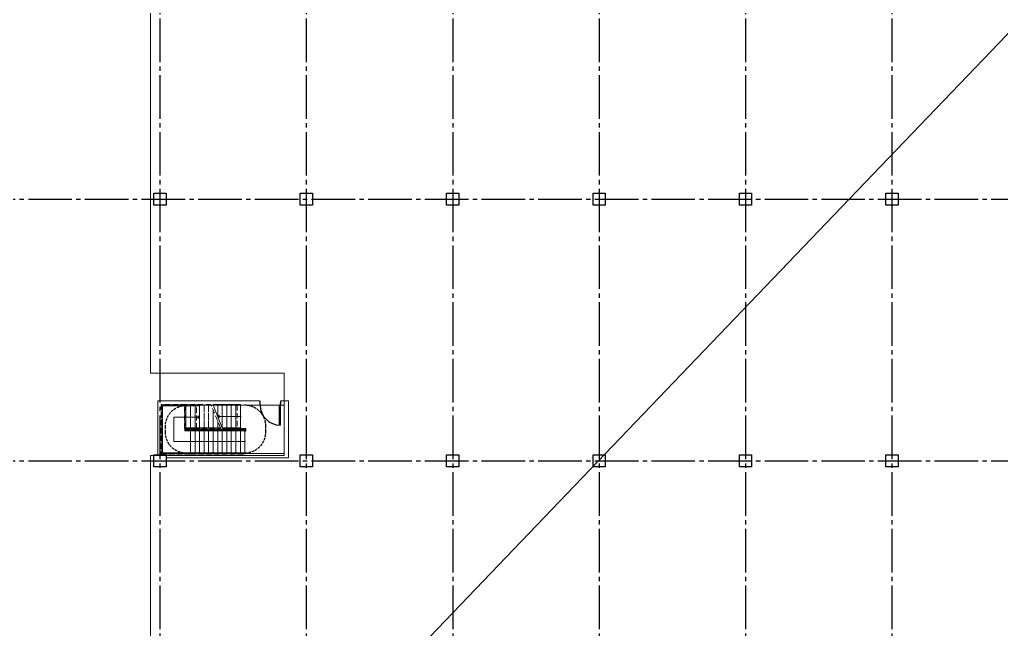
# Model space of a CAD drawing. Extents: x -18489 to 27370, y -8745 to 11880.
# Drawn here: x 15155 to 20788, y 3533 to 7029 of the extents above; entities that cross this region are included whole.
import ezdxf
from ezdxf.enums import TextEntityAlignment as Align

# ---------------------------------------------------------------- set-up
doc = ezdxf.new("R2010")
doc.units = 0
doc.header["$LTSCALE"] = 100
for name, pattern in [('X-S-FAB-L10$0$COL-CEN-LIN', [3.25, 2.5, -0.25, 0.25, -0.25]), ('X-S-FAB-L10$0$HIDDEN', [0.4, 0.3, -0.1]), ('X-S-FAB-L10$0$JJP_虛線(退縮線、投影線、地下室範圍、非屬本工程、圖面分區)', [0.45, 0.3, -0.15]), ('X-S-FAB-L10$0$虛線', [0.846667, 0.423333, -0.423333])]:
    doc.linetypes.add(name, pattern=pattern)
for name, color, linetype in [('X-S-FAB-L10$0$0-DIM-TXT', 8, 'Continuous'), ('X-S-FAB-L10$0$A-STRS', 8, 'Continuous'), ('X-S-FAB-L10$0$A-WALL-IN', 8, 'Continuous'), ('X-S-FAB-L10$0$BLOCK', 8, 'Continuous'), ('X-S-FAB-L10$0$CCL', 8, 'X-S-FAB-L10$0$COL-CEN-LIN'), ('X-S-FAB-L10$0$COL-S', 8, 'Continuous'), ('X-S-FAB-L10$0$DW_Frame', 8, 'Continuous'), ('X-S-FAB-L10$0$HID', 8, 'X-S-FAB-L10$0$HIDDEN'), ('X-S-FAB-L10$0$S-FNDN', 8, 'Continuous'), ('X-S-FAB-L10$0$S-SLAB-SHOW', 8, 'Continuous')]:
    doc.layers.add(name, color=color, linetype=linetype)
doc.styles.add('X-S-FAB-L10$0$CHINA', font='simplex.shx', dxfattribs={"width": 0.75, "bigfont": 'chineset.shx'})
doc.styles.add('X-S-FAB-L10$0$Standard', font='', dxfattribs={"width": 0.8})
doc.styles.add('X-S-FAB-L10$0$TG_NOTE_TEXT', font='simplex.shx', dxfattribs={"width": 0.75, "bigfont": 'chineset.shx'})
doc.styles.get('X-S-FAB-L10$0$Standard').set_extended_font_data('Microsoft JhengHei')

# ---------------------------------------------------------------- blocks, each defined once
blk = doc.blocks.new('X-S-FAB-L10$0$FAB2-L05')
at = {"layer": 'X-S-FAB-L10$0$CCL'}
for p, q in [((-10200, 11005), (-10200, 0)), ((-9360, 11005), (-9360, 0)), ((-8520, 11005), (-8520, 0)), ((-7680, 11005), (-7680, 0)), ((-6840, 11005), (-6840, 0)), ((-6000, 11005), (-6000, 0)), ((-26880, 6720), (1210, 6720)), ((-26880, 5220), (1210, 5220))]:
    blk.add_line(p, q, dxfattribs=at)
at = {"layer": 'X-S-FAB-L10$0$COL-S'}
for points in [[(-10235, 6755), (-10165, 6755), (-10165, 6685), (-10235, 6685)], [(-9395, 6755), (-9325, 6755), (-9325, 6685), (-9395, 6685)], [(-8555, 6755), (-8485, 6755), (-8485, 6685), (-8555, 6685)], [(-7715, 6755), (-7645, 6755), (-7645, 6685), (-7715, 6685)], [(-6875, 6755), (-6805, 6755), (-6805, 6685), (-6875, 6685)], [(-6035, 6755), (-5965, 6755), (-5965, 6685), (-6035, 6685)], [(-10235, 5255), (-10165, 5255), (-10165, 5185), (-10235, 5185)], [(-9395, 5255), (-9325, 5255), (-9325, 5185), (-9395, 5185)], [(-8555, 5255), (-8485, 5255), (-8485, 5185), (-8555, 5185)], [(-7715, 5255), (-7645, 5255), (-7645, 5185), (-7715, 5185)], [(-6875, 5255), (-6805, 5255), (-6805, 5185), (-6875, 5185)], [(-6035, 5255), (-5965, 5255), (-5965, 5185), (-6035, 5185)]]:
    blk.add_lwpolyline(points, close=True, dxfattribs=at)
blk = doc.blocks.new('X-S-FAB-L10')
for p, q in [((16532.5, 4843.5), (16532.5, 4818.5)), ((16652.5, 4843.5), (16652.5, 4818.5))]:
    blk.add_line(p, q)
blk.add_lwpolyline([(16649.5, 4818.5), (16649.5, 4704.5), (16645.125, 4704.5), (16645.125, 4818.5)], close=True)
blk.add_arc((16649.5, 4818.5), 114, 180, 270)
at = {"layer": 'DefPoints'}
blk.add_lwpolyline([(16745, -35), (15995, -35), (15995, 35), (15925, 35), (15925, -35), (15155, -35), (15155, 35), (15085, 35), (15085, -35), (15155, -35), (15155, -250), (13920, -250), (19914.055, 6000), (21180, 7320), (21180, 5520), (23465, 5520), (23485, 3587.5), (24315, 3587.5), (24315, 1870), (17075, 1870), (17075, 2060), (16745, 2060), (16745, -21.034)], close=True, dxfattribs=at)
at = {"layer": 'X-S-FAB-L10$0$A-STRS', "linetype": 'X-S-FAB-L10$0$JJP_虛線(退縮線、投影線、地下室範圍、非屬本工程、圖面分區)', "lineweight": 0}
for p, q in [((16109.5, 4823.5), (15967.5, 4823.5)), ((15967.5, 4823.5), (15967.5, 4537.5)), ((15972.5, 4542.5), (15972.5, 4818.5)), ((15972.5, 4818.5), (16109.5, 4818.5)), ((15972.5, 4818.5), (15972.5, 4542.5)), ((16109.5, 4818.5), (15972.5, 4818.5)), ((16101.73, 4685.5), (16101.73, 4815.5)), ((16103.009, 4818.5), (16103.009, 4688.5)), ((16252.73, 4823.5), (16109.5, 4823.5)), ((16109.5, 4823.5), (16109.5, 4818.5)), ((16109.5, 4818.5), (16109.5, 4823.5)), ((16109.5, 4818.5), (16254.73, 4818.5)), ((16109.5, 4688.5), (16109.5, 4818.5)), ((16109.5, 4688.5), (16109.5, 4818.5)), ((16109.5, 4688.5), (16109.5, 4818.5)), ((16135.5, 4818.5), (16109.5, 4818.5)), ((16109.5, 4818.5), (16109.5, 4688.5)), ((16109.5, 4688.5), (16109.5, 4818.5)), ((16135.5, 4688.5), (16135.5, 4818.5)), ((16161.5, 4818.5), (16135.5, 4818.5)), ((16135.5, 4818.5), (16135.5, 4688.5)), ((16135.5, 4688.5), (16135.5, 4818.5)), ((16161.5, 4688.5), (16161.5, 4818.5)), ((16187.5, 4818.5), (16161.5, 4818.5)), ((16161.5, 4818.5), (16161.5, 4688.5)), ((16161.5, 4688.5), (16161.5, 4818.5)), ((16170.085, 4685.5), (16170.085, 4815.5)), ((16187.5, 4688.5), (16187.5, 4818.5)), ((16213.5, 4818.5), (16187.5, 4818.5)), ((16187.5, 4818.5), (16187.5, 4688.5)), ((16187.5, 4688.5), (16187.5, 4818.5)), ((16213.5, 4688.5), (16213.5, 4818.5)), ((16239.5, 4818.5), (16213.5, 4818.5)), ((16213.5, 4818.5), (16213.5, 4688.5)), ((16213.5, 4688.5), (16213.5, 4818.5)), ((16239.5, 4688.5), (16239.5, 4818.5)), ((16254.73, 4818.5), (16239.5, 4818.5)), ((16239.5, 4818.5), (16239.5, 4688.5)), ((16239.5, 4688.5), (16239.5, 4818.5)), ((16306.73, 4688.5), (16254.73, 4818.5)), ((16265.5, 4688.5), (16265.5, 4791.574)), ((16265.5, 4791.574), (16265.5, 4688.5)), ((16265.5, 4688.5), (16265.5, 4791.574)), ((16403.454, 4818.5), (16403.454, 4688.5)), ((16105.5, 4685.5), (16101.73, 4685.5)), ((16109.5, 4688.5), (16102.5, 4688.5)), ((16102.5, 4688.5), (16102.5, 4672.5)), ((16102.5, 4672.5), (16102.5, 4688.5)), ((16102.5, 4688.5), (16109.5, 4688.5)), ((16107.5, 4677.5), (16107.5, 4683.5)), ((16107.5, 4683.5), (16109.5, 4683.5)), ((16135.5, 4677.5), (16107.5, 4677.5)), ((16306.73, 4688.5), (16109.5, 4688.5)), ((16109.5, 4688.5), (16109.5, 4683.5)), ((16109.5, 4683.5), (16109.5, 4688.5)), ((16109.5, 4688.5), (16135.5, 4688.5)), ((16109.5, 4683.5), (16308.73, 4683.5)), ((16135.5, 4688.5), (16161.5, 4688.5)), ((16135.5, 4672.5), (16135.5, 4677.5)), ((16447.5, 4677.5), (16135.5, 4677.5)), ((16135.5, 4677.5), (16135.5, 4672.5)), ((16135.5, 4545.5), (16135.5, 4675.5)), ((16161.5, 4688.5), (16187.5, 4688.5)), ((16187.5, 4688.5), (16213.5, 4688.5)), ((16213.5, 4688.5), (16239.5, 4688.5)), ((16239.5, 4688.5), (16265.5, 4688.5)), ((16265.5, 4688.5), (16291.5, 4688.5)), ((16291.5, 4688.5), (16291.5, 4726.574)), ((16291.5, 4726.574), (16291.5, 4688.5)), ((16291.5, 4688.5), (16291.5, 4726.574)), ((16291.5, 4688.5), (16306.73, 4688.5)), ((16447.5, 4672.5), (16447.5, 4677.5)), ((16102.5, 4672.5), (16135.5, 4672.5)), ((16135.5, 4672.5), (16102.5, 4672.5)), ((16135.5, 4672.5), (16447.5, 4672.5)), ((16135.5, 4672.5), (16135.5, 4542.5)), ((16135.5, 4672.5), (16135.5, 4542.5)), ((16135.5, 4672.5), (16135.5, 4542.5)), ((16135.5, 4542.5), (16135.5, 4672.5)), ((16161.5, 4672.5), (16135.5, 4672.5)), ((16135.5, 4672.5), (16135.5, 4542.5)), ((16161.5, 4672.5), (16161.5, 4542.5)), ((16161.5, 4542.5), (16161.5, 4672.5)), ((16161.5, 4672.5), (16161.5, 4542.5)), ((16187.5, 4672.5), (16161.5, 4672.5)), ((16187.5, 4672.5), (16187.5, 4542.5)), ((16187.5, 4542.5), (16187.5, 4672.5)), ((16187.5, 4672.5), (16187.5, 4542.5)), ((16213.5, 4672.5), (16187.5, 4672.5)), ((16213.5, 4672.5), (16213.5, 4542.5)), ((16213.5, 4542.5), (16213.5, 4672.5)), ((16213.5, 4672.5), (16213.5, 4542.5)), ((16239.5, 4672.5), (16213.5, 4672.5)), ((16239.5, 4672.5), (16239.5, 4542.5)), ((16239.5, 4542.5), (16239.5, 4672.5)), ((16239.5, 4672.5), (16239.5, 4542.5)), ((16265.5, 4672.5), (16239.5, 4672.5)), ((16265.5, 4672.5), (16265.5, 4542.5)), ((16265.5, 4542.5), (16265.5, 4672.5)), ((16265.5, 4672.5), (16265.5, 4542.5)), ((16291.5, 4672.5), (16265.5, 4672.5)), ((16291.5, 4672.5), (16291.5, 4542.5)), ((16291.5, 4542.5), (16291.5, 4672.5)), ((16291.5, 4672.5), (16291.5, 4542.5)), ((16317.5, 4672.5), (16291.5, 4672.5)), ((16317.5, 4672.5), (16317.5, 4542.5)), ((16317.5, 4542.5), (16317.5, 4672.5)), ((16317.5, 4672.5), (16317.5, 4542.5)), ((16343.5, 4672.5), (16317.5, 4672.5)), ((16343.5, 4672.5), (16343.5, 4542.5)), ((16343.5, 4542.5), (16343.5, 4672.5)), ((16343.5, 4672.5), (16343.5, 4542.5)), ((16369.5, 4672.5), (16343.5, 4672.5)), ((16369.5, 4672.5), (16369.5, 4542.5)), ((16369.5, 4542.5), (16369.5, 4672.5)), ((16369.5, 4672.5), (16369.5, 4542.5)), ((16395.5, 4672.5), (16369.5, 4672.5)), ((16395.5, 4672.5), (16395.5, 4542.5)), ((16395.5, 4542.5), (16395.5, 4672.5)), ((16395.5, 4672.5), (16395.5, 4542.5)), ((16421.5, 4672.5), (16395.5, 4672.5)), ((16421.5, 4672.5), (16421.5, 4542.5)), ((16421.5, 4542.5), (16421.5, 4672.5)), ((16421.5, 4672.5), (16421.5, 4542.5)), ((16447.5, 4672.5), (16421.5, 4672.5)), ((16447.5, 4542.5), (16447.5, 4672.5)), ((15967.5, 4537.5), (16135.5, 4537.5)), ((16135.5, 4542.5), (15972.5, 4542.5)), ((15972.5, 4542.5), (16135.5, 4542.5)), ((16135.5, 4537.5), (16135.5, 4542.5)), ((16447.5, 4542.5), (16135.5, 4542.5)), ((16135.5, 4542.5), (16135.5, 4537.5)), ((16135.5, 4542.5), (16161.5, 4542.5)), ((16135.5, 4537.5), (16447.5, 4537.5)), ((16161.5, 4542.5), (16187.5, 4542.5)), ((16187.5, 4542.5), (16213.5, 4542.5)), ((16213.5, 4542.5), (16239.5, 4542.5)), ((16239.5, 4542.5), (16265.5, 4542.5)), ((16265.5, 4542.5), (16291.5, 4542.5)), ((16291.5, 4542.5), (16317.5, 4542.5)), ((16317.5, 4542.5), (16343.5, 4542.5)), ((16343.5, 4542.5), (16369.5, 4542.5)), ((16369.5, 4542.5), (16395.5, 4542.5)), ((16395.5, 4542.5), (16421.5, 4542.5)), ((16421.5, 4542.5), (16447.5, 4542.5)), ((16447.5, 4537.5), (16447.5, 4542.5))]:
    blk.add_line(p, q, dxfattribs=at)
at = {"layer": 'X-S-FAB-L10$0$A-STRS', "lineweight": 0}
for p, q in [((15970.5, 4540.5), (15970.5, 4820.5)), ((15970.5, 4820.5), (16109.5, 4820.5)), ((16109.5, 4815.5), (15975.5, 4815.5)), ((15975.5, 4815.5), (15975.5, 4545.5)), ((15975.5, 4545.5), (15975.5, 4815.5)), ((15975.5, 4815.5), (16101.73, 4815.5)), ((15975.5, 4545.5), (15975.5, 4815.5)), ((15975.5, 4815.5), (16109.5, 4815.5)), ((16101.73, 4815.5), (16109.5, 4815.5)), ((16109.5, 4815.5), (16109.5, 4820.5)), ((16109.5, 4820.5), (16187.5, 4820.5)), ((16109.5, 4820.5), (16109.5, 4815.5)), ((16187.5, 4815.5), (16109.5, 4815.5)), ((16109.5, 4815.5), (16187.5, 4815.5)), ((16109.5, 4815.5), (16109.5, 4685.5)), ((16109.5, 4815.5), (16109.5, 4685.5)), ((16109.5, 4815.5), (16109.5, 4685.5)), ((16109.5, 4685.5), (16109.5, 4815.5)), ((16109.5, 4815.5), (16135.5, 4815.5)), ((16109.5, 4815.5), (16109.5, 4685.5)), ((16135.5, 4815.5), (16135.5, 4685.5)), ((16135.5, 4685.5), (16135.5, 4815.5)), ((16135.5, 4815.5), (16161.5, 4815.5)), ((16135.5, 4815.5), (16135.5, 4685.5)), ((16161.5, 4815.5), (16161.5, 4685.5)), ((16161.5, 4685.5), (16161.5, 4815.5)), ((16161.5, 4815.5), (16187.5, 4815.5)), ((16161.5, 4815.5), (16161.5, 4685.5)), ((16187.5, 4820.5), (16187.5, 4815.5)), ((16187.5, 4815.5), (16187.5, 4685.5)), ((16187.5, 4815.5), (16187.5, 4685.5)), ((16421.5, 4823.5), (16263.5, 4823.5)), ((16265.5, 4818.5), (16421.5, 4818.5)), ((16421.5, 4818.5), (16265.5, 4818.5)), ((16291.5, 4818.5), (16265.5, 4818.5)), ((16317.5, 4688.5), (16265.5, 4818.5)), ((16291.5, 4753.5), (16291.5, 4818.5)), ((16317.5, 4818.5), (16291.5, 4818.5)), ((16291.5, 4818.5), (16291.5, 4753.5)), ((16291.5, 4753.5), (16291.5, 4818.5)), ((16317.5, 4688.5), (16317.5, 4818.5)), ((16343.5, 4818.5), (16317.5, 4818.5)), ((16317.5, 4818.5), (16317.5, 4688.5)), ((16317.5, 4688.5), (16317.5, 4818.5)), ((16343.5, 4688.5), (16343.5, 4818.5)), ((16369.5, 4818.5), (16343.5, 4818.5)), ((16343.5, 4818.5), (16343.5, 4688.5)), ((16343.5, 4688.5), (16343.5, 4818.5)), ((16369.5, 4688.5), (16369.5, 4818.5)), ((16395.5, 4818.5), (16369.5, 4818.5)), ((16369.5, 4818.5), (16369.5, 4688.5)), ((16369.5, 4688.5), (16369.5, 4818.5)), ((16395.5, 4688.5), (16395.5, 4818.5)), ((16421.5, 4818.5), (16395.5, 4818.5)), ((16395.5, 4818.5), (16395.5, 4688.5)), ((16395.5, 4688.5), (16395.5, 4818.5)), ((16421.5, 4818.5), (16421.5, 4823.5)), ((16421.5, 4688.5), (16421.5, 4818.5)), ((16421.5, 4688.5), (16421.5, 4818.5)), ((16109.5, 4750.5), (16040.5, 4750.5)), ((16040.5, 4750.5), (16040.5, 4610.5)), ((16161.5, 4750.5), (16109.5, 4750.5)), ((16187.5, 4750.5), (16161.5, 4750.5)), ((16177.5, 4758), (16187.5, 4750.5)), ((16187.5, 4750.5), (16177.5, 4743)), ((16301.5, 4761), (16291.5, 4753.5)), ((16395.5, 4753.5), (16291.5, 4753.5)), ((16291.5, 4753.5), (16301.5, 4746)), ((16421.5, 4753.5), (16395.5, 4753.5)), ((16105.5, 4675.5), (16105.5, 4685.5)), ((16105.5, 4685.5), (16109.5, 4685.5)), ((16109.5, 4685.5), (16105.5, 4685.5)), ((16105.5, 4685.5), (16105.5, 4675.5)), ((16109.5, 4685.5), (16105.5, 4685.5)), ((16105.5, 4685.5), (16105.5, 4675.5)), ((16135.5, 4675.5), (16105.5, 4675.5)), ((16105.5, 4675.5), (16135.5, 4675.5)), ((16105.5, 4675.5), (16135.5, 4675.5)), ((16109.5, 4680.5), (16109.5, 4685.5)), ((16109.5, 4685.5), (16187.5, 4685.5)), ((16109.5, 4685.5), (16109.5, 4680.5)), ((16187.5, 4685.5), (16109.5, 4685.5)), ((16135.5, 4685.5), (16109.5, 4685.5)), ((16187.5, 4680.5), (16109.5, 4680.5)), ((16109.5, 4680.5), (16110.5, 4680.5)), ((16110.5, 4680.5), (16135.5, 4680.5)), ((16161.5, 4685.5), (16135.5, 4685.5)), ((16135.5, 4680.5), (16135.5, 4675.5)), ((16135.5, 4680.5), (16447.5, 4680.5)), ((16135.5, 4675.5), (16135.5, 4680.5)), ((16447.5, 4675.5), (16135.5, 4675.5)), ((16135.5, 4675.5), (16447.5, 4675.5)), ((16135.5, 4545.5), (16135.5, 4675.5)), ((16135.5, 4545.5), (16135.5, 4675.5)), ((16135.5, 4675.5), (16135.5, 4545.5)), ((16135.5, 4545.5), (16135.5, 4675.5)), ((16135.5, 4675.5), (16161.5, 4675.5)), ((16187.5, 4685.5), (16161.5, 4685.5)), ((16161.5, 4545.5), (16161.5, 4675.5)), ((16161.5, 4675.5), (16161.5, 4545.5)), ((16161.5, 4545.5), (16161.5, 4675.5)), ((16161.5, 4675.5), (16187.5, 4675.5)), ((16187.5, 4685.5), (16187.5, 4680.5)), ((16187.5, 4545.5), (16187.5, 4675.5)), ((16187.5, 4675.5), (16187.5, 4545.5)), ((16187.5, 4545.5), (16187.5, 4675.5)), ((16187.5, 4675.5), (16213.5, 4675.5)), ((16213.5, 4545.5), (16213.5, 4675.5)), ((16213.5, 4675.5), (16213.5, 4545.5)), ((16213.5, 4545.5), (16213.5, 4675.5)), ((16213.5, 4675.5), (16239.5, 4675.5)), ((16239.5, 4545.5), (16239.5, 4675.5)), ((16239.5, 4675.5), (16239.5, 4545.5)), ((16239.5, 4545.5), (16239.5, 4675.5)), ((16239.5, 4675.5), (16265.5, 4675.5)), ((16265.5, 4545.5), (16265.5, 4675.5)), ((16265.5, 4675.5), (16265.5, 4545.5)), ((16265.5, 4545.5), (16265.5, 4675.5)), ((16265.5, 4675.5), (16291.5, 4675.5)), ((16291.5, 4545.5), (16291.5, 4675.5)), ((16291.5, 4675.5), (16291.5, 4545.5)), ((16291.5, 4545.5), (16291.5, 4675.5)), ((16291.5, 4675.5), (16317.5, 4675.5)), ((16421.5, 4688.5), (16317.5, 4688.5)), ((16317.5, 4688.5), (16421.5, 4688.5)), ((16317.5, 4688.5), (16343.5, 4688.5)), ((16317.5, 4545.5), (16317.5, 4675.5)), ((16317.5, 4675.5), (16317.5, 4545.5)), ((16317.5, 4545.5), (16317.5, 4675.5)), ((16317.5, 4675.5), (16343.5, 4675.5)), ((16319.5, 4683.5), (16421.5, 4683.5)), ((16343.5, 4688.5), (16369.5, 4688.5)), ((16343.5, 4545.5), (16343.5, 4675.5)), ((16343.5, 4675.5), (16343.5, 4545.5)), ((16343.5, 4545.5), (16343.5, 4675.5)), ((16343.5, 4675.5), (16369.5, 4675.5)), ((16369.5, 4688.5), (16395.5, 4688.5)), ((16369.5, 4545.5), (16369.5, 4675.5)), ((16369.5, 4675.5), (16369.5, 4545.5)), ((16369.5, 4545.5), (16369.5, 4675.5)), ((16369.5, 4675.5), (16395.5, 4675.5)), ((16395.5, 4688.5), (16421.5, 4688.5)), ((16395.5, 4545.5), (16395.5, 4675.5)), ((16395.5, 4675.5), (16395.5, 4545.5)), ((16395.5, 4545.5), (16395.5, 4675.5)), ((16395.5, 4675.5), (16421.5, 4675.5)), ((16421.5, 4683.5), (16421.5, 4688.5)), ((16421.5, 4545.5), (16421.5, 4675.5)), ((16421.5, 4675.5), (16421.5, 4545.5)), ((16421.5, 4545.5), (16421.5, 4675.5)), ((16421.5, 4675.5), (16447.5, 4675.5)), ((16447.5, 4680.5), (16447.5, 4675.5)), ((16447.5, 4675.5), (16447.5, 4545.5)), ((16447.5, 4675.5), (16447.5, 4545.5)), ((16040.5, 4610.5), (16135.5, 4610.5)), ((16135.5, 4610.5), (16421.5, 4610.5)), ((16421.5, 4610.5), (16447.5, 4610.5)), ((16135.5, 4540.5), (15970.5, 4540.5)), ((15975.5, 4545.5), (16135.5, 4545.5)), ((16135.5, 4545.5), (15975.5, 4545.5)), ((16135.5, 4545.5), (15975.5, 4545.5)), ((16135.5, 4545.5), (16135.5, 4540.5)), ((16135.5, 4545.5), (16447.5, 4545.5)), ((16135.5, 4540.5), (16135.5, 4545.5)), ((16447.5, 4545.5), (16135.5, 4545.5)), ((16161.5, 4545.5), (16135.5, 4545.5)), ((16447.5, 4540.5), (16135.5, 4540.5)), ((16187.5, 4545.5), (16161.5, 4545.5)), ((16213.5, 4545.5), (16187.5, 4545.5)), ((16239.5, 4545.5), (16213.5, 4545.5)), ((16265.5, 4545.5), (16239.5, 4545.5)), ((16291.5, 4545.5), (16265.5, 4545.5)), ((16317.5, 4545.5), (16291.5, 4545.5)), ((16343.5, 4545.5), (16317.5, 4545.5)), ((16369.5, 4545.5), (16343.5, 4545.5)), ((16395.5, 4545.5), (16369.5, 4545.5)), ((16421.5, 4545.5), (16395.5, 4545.5)), ((16447.5, 4545.5), (16421.5, 4545.5)), ((16447.5, 4545.5), (16447.5, 4540.5))]:
    blk.add_line(p, q, dxfattribs=at)
at = {"layer": 'X-S-FAB-L10$0$A-STRS', "linetype": 'X-S-FAB-L10$0$虛線', "lineweight": 0}
for p, q in [((15972.5, 4818.5), (15972.5, 4542.5)), ((16103.009, 4818.5), (15972.5, 4818.5)), ((16109.5, 4818.5), (16103.009, 4818.5)), ((16254.73, 4818.5), (16109.5, 4818.5)), ((16102.5, 4672.5), (16102.5, 4688.5)), ((16102.5, 4688.5), (16103.009, 4688.5)), ((16103.009, 4688.5), (16109.5, 4688.5)), ((16109.5, 4688.5), (16306.73, 4688.5)), ((16135.5, 4672.5), (16102.5, 4672.5)), ((16447.5, 4672.5), (16135.5, 4672.5)), ((16447.5, 4542.5), (16447.5, 4672.5)), ((15972.5, 4542.5), (16135.5, 4542.5)), ((16135.5, 4542.5), (16447.5, 4542.5))]:
    blk.add_line(p, q, dxfattribs=at)
at = {"layer": 'X-S-FAB-L10$0$A-STRS', "lineweight": 0, "flags": 128}
for points in [[(16421.5, 4756, 1), (16421.5, 4751, 1)], [(16447.5, 4608, -1), (16447.5, 4613, -1)]]:
    blk.add_lwpolyline(points, format="xyb", close=True, dxfattribs=at)
at = {"layer": 'X-S-FAB-L10$0$A-WALL-IN', "lineweight": 0}
for p, q in [((15947.5, 4843.5), (15947.5, 4818.5)), ((16532.5, 4843.5), (15947.5, 4843.5)), ((15972.5, 4818.5), (16532.5, 4818.5)), ((16672.5, 4843.5), (16652.5, 4843.5)), ((16652.5, 4818.5), (16672.5, 4818.5))]:
    blk.add_line(p, q, dxfattribs=at)
at = {"layer": 'X-S-FAB-L10$0$A-WALL-IN', "lineweight": 0, "flags": 128}
for points in [[(15947.5, 4818.5), (15947.5, 4542.5)], [(15972.5, 4542.5), (15972.5, 4818.5)], [(16697.5, 4843.5), (16672.5, 4843.5)], [(16672.5, 4818.5), (16672.5, 4542.5)], [(16697.5, 4542.5), (16697.5, 4843.5)], [(15947.5, 4535), (15947.5, 4542.5)], [(16672.5, 4542.5), (15972.5, 4542.5)], [(15995, 4517.5), (16697.5, 4517.5)], [(16697.5, 4517.5), (16697.5, 4542.5)]]:
    blk.add_lwpolyline(points, dxfattribs=at)
at = {"layer": 'X-S-FAB-L10$0$COL-S'}
for p, q in [((15925, 6035), (15995, 6035)), ((15925, 5965), (15925, 6035)), ((15995, 6035), (15995, 5965)), ((16765, 6035), (16835, 6035)), ((16765, 5965), (16765, 6035)), ((16835, 6035), (16835, 5965)), ((17605, 6035), (17675, 6035)), ((17605, 5965), (17605, 6035)), ((17675, 6035), (17675, 5965)), ((18445, 6035), (18515, 6035)), ((18445, 5965), (18445, 6035)), ((18515, 6035), (18515, 5965)), ((19285, 6035), (19355, 6035)), ((19285, 5965), (19285, 6035)), ((19355, 6035), (19355, 5965)), ((20125, 6035), (20195, 6035)), ((20125, 5965), (20125, 6035)), ((20195, 6035), (20195, 5965)), ((15995, 5965), (15925, 5965)), ((16835, 5965), (16765, 5965)), ((17675, 5965), (17605, 5965)), ((18515, 5965), (18445, 5965)), ((19355, 5965), (19285, 5965)), ((20195, 5965), (20125, 5965)), ((15925, 4535), (15995, 4535)), ((15925, 4465), (15925, 4535)), ((15995, 4535), (15995, 4465)), ((16765, 4535), (16835, 4535)), ((16765, 4465), (16765, 4535)), ((16835, 4535), (16835, 4465)), ((17605, 4535), (17675, 4535)), ((17605, 4465), (17605, 4535)), ((17675, 4535), (17675, 4465)), ((18445, 4535), (18515, 4535)), ((18445, 4465), (18445, 4535)), ((18515, 4535), (18515, 4465)), ((19285, 4535), (19355, 4535)), ((19285, 4465), (19285, 4535)), ((19355, 4535), (19355, 4465)), ((20125, 4535), (20195, 4535)), ((20125, 4465), (20125, 4535)), ((20195, 4535), (20195, 4465)), ((15995, 4465), (15925, 4465)), ((16835, 4465), (16765, 4465)), ((17675, 4465), (17605, 4465)), ((18515, 4465), (18445, 4465)), ((19355, 4465), (19285, 4465)), ((20195, 4465), (20125, 4465))]:
    blk.add_line(p, q, dxfattribs=at)
at = {"layer": 'X-S-FAB-L10$0$DW_Frame'}
for points in [[(16532.5, 4818.5), (16535.5, 4818.5), (16535.5, 4830.5), (16532.5, 4830.5)], [(16652.5, 4830.5), (16649.5, 4830.5), (16649.5, 4818.5), (16652.5, 4818.5)]]:
    blk.add_lwpolyline(points, dxfattribs=at)
at = {"layer": 'X-S-FAB-L10$0$HID', "ltscale": 0.5}
for p, q in [((15989.5, 4695.5), (15989.5, 4665.5)), ((16567.5, 4665.5), (16567.5, 4698.5))]:
    blk.add_line(p, q, dxfattribs=at)
for centre, start, end in [((16109.5, 4695.5), 90, 180), ((16447.5, 4698.5), 0, 90), ((16109.5, 4665.5), 180, 270), ((16447.5, 4665.5), 270, 0)]:
    blk.add_arc(centre, 120, start, end, dxfattribs=at)
at = {"layer": 'X-S-FAB-L10$0$S-FNDN', "lineweight": 0, "flags": 128}
blk.add_lwpolyline([(11070, 4530), (11935, 4530), (11935, -55), (12665, -55), (12665, -270), (15175, -270), (15175, -55), (15905, -55), (15905, 4530), (16672.5, 4530), (16672.5, 5003), (15905, 5003), (15905, 9055), (11935, 9055), (11935, 5003), (11070, 5003)], close=True, dxfattribs=at)
at = {"layer": 'X-S-FAB-L10$0$S-SLAB-SHOW', "lineweight": 0, "flags": 128}
blk.add_lwpolyline([(16421.5, 4685.5), (16452.5, 4685.5), (16452.5, 4670.5), (16447.5, 4670.5), (16447.5, 4542.5), (16672.5, 4542.5), (16672.5, 4818.5), (16421.5, 4818.5)], close=True, dxfattribs=at)
blk.add_lwpolyline([(16421.5, 4685.5), (16452.5, 4685.5), (16452.5, 4670.5), (16447.5, 4670.5), (16447.5, 4542.5), (16672.5, 4542.5), (16672.5, 4818.5), (16421.5, 4818.5)], close=True, dxfattribs=at)
at = {"layer": 'X-S-FAB-L10$0$BLOCK'}
blk.add_blockref('X-S-FAB-L10$0$FAB2-L05', (26160, -720), dxfattribs=at)
at = {"style": 'X-S-FAB-L10$0$TG_NOTE_TEXT', "width": 0.5, "flags": 1}
for p in [(7463.301, 9020), (18268.251, 8649), (11197.77, 4800.167), (16485.801, 4800.167), (25420.27, 2635), (13360, 320.001, 0), (7463.301, -33.333)]:
    blk.add_attdef('WH', text='', height=20, dxfattribs=at).set_placement(p, align=Align.BOTTOM_LEFT)
at = {"width": 0.5}
for style, p in [('X-S-FAB-L10$0$TG_NOTE_TEXT', (7585, 9020)), ('X-S-FAB-L10$0$TG_NOTE_TEXT', (18389.95, 8649)), ('X-S-FAB-L10$0$TG_NOTE_TEXT', (11117.5, 4813.5)), ('X-S-FAB-L10$0$TG_NOTE_TEXT', (16607.5, 4813.5)), ('X-S-FAB-L10$0$TG_NOTE_TEXT', (25350, 2635)), ('X-S-FAB-L10$0$Standard', (13129.375, 325.001, 0)), ('X-S-FAB-L10$0$TG_NOTE_TEXT', (7585, -20))]:
    blk.add_attdef('DESC', text='', height=10, dxfattribs=dict(at, style=style)).set_placement(p, align=Align.BOTTOM_LEFT)
for tag, style, p in [('TYPE', 'X-S-FAB-L10$0$TG_NOTE_TEXT', (7619.286, 9020)), ('NO', 'X-S-FAB-L10$0$TG_NOTE_TEXT', (7650.095, 9020)), ('TYPE', 'X-S-FAB-L10$0$TG_NOTE_TEXT', (18424.236, 8649)), ('NO', 'X-S-FAB-L10$0$TG_NOTE_TEXT', (18455.045, 8649)), ('NO', 'X-S-FAB-L10$0$TG_NOTE_TEXT', (11088.595, 4813.5)), ('TYPE', 'X-S-FAB-L10$0$TG_NOTE_TEXT', (11151.786, 4813.5)), ('TYPE', 'X-S-FAB-L10$0$TG_NOTE_TEXT', (16641.786, 4813.5)), ('NO', 'X-S-FAB-L10$0$TG_NOTE_TEXT', (16672.595, 4813.5)), ('NO', 'X-S-FAB-L10$0$TG_NOTE_TEXT', (25313, 2635)), ('TYPE', 'X-S-FAB-L10$0$TG_NOTE_TEXT', (25350, 2635)), ('NO', 'X-S-FAB-L10$0$Standard', (13100, 320.001, 0)), ('TYPE', 'X-S-FAB-L10$0$Standard', (13129.375, 320.001, 0)), ('TYPE', 'X-S-FAB-L10$0$TG_NOTE_TEXT', (7619.286, -20)), ('NO', 'X-S-FAB-L10$0$TG_NOTE_TEXT', (7650.095, -20))]:
    blk.add_attdef(tag, text='', height=10, dxfattribs=dict(at, style=style)).set_placement(p, align=Align.BOTTOM_RIGHT)
at = {"style": 'X-S-FAB-L10$0$TG_NOTE_TEXT', "width": 0.5, "flags": 1}
for rotation, p in [(180, (43, 7480)), (180, (943, 7480)), (90, (24310, 3717.77)), (270, (17080, 1711.699))]:
    blk.add_attdef('WH', text='', height=20, rotation=rotation, dxfattribs=at).set_placement(p, align=Align.BOTTOM_LEFT)
at = {"width": 0.5}
for rotation, style, p in [(180, 'X-S-FAB-L10$0$Standard', (317.625, 7480)), (180, 'X-S-FAB-L10$0$Standard', (1217.625, 7480)), (90, 'X-S-FAB-L10$0$TG_NOTE_TEXT', (24310, 3647.5)), (270, 'X-S-FAB-L10$0$TG_NOTE_TEXT', (17080, 1605))]:
    blk.add_attdef('DESC', text='', height=10, rotation=rotation, dxfattribs=dict(at, style=style)).set_placement(p, align=Align.BOTTOM_LEFT)
for tag, rotation, style, p in [('TYPE', 180, 'X-S-FAB-L10$0$Standard', (317.625, 7480)), ('NO', 180, 'X-S-FAB-L10$0$Standard', (347, 7480)), ('TYPE', 180, 'X-S-FAB-L10$0$Standard', (1217.625, 7480)), ('NO', 180, 'X-S-FAB-L10$0$Standard', (1247, 7480)), ('TYPE', 90, 'X-S-FAB-L10$0$TG_NOTE_TEXT', (24310, 3647.5)), ('NO', 90, 'X-S-FAB-L10$0$TG_NOTE_TEXT', (24310, 3610.5)), ('TYPE', 270, 'X-S-FAB-L10$0$TG_NOTE_TEXT', (17080, 1605)), ('NO', 270, 'X-S-FAB-L10$0$TG_NOTE_TEXT', (17080, 1573))]:
    blk.add_attdef(tag, text='', height=10, rotation=rotation, dxfattribs=dict(at, style=style)).set_placement(p, align=Align.BOTTOM_RIGHT)
at = {"layer": 'X-S-FAB-L10$0$0-DIM-TXT', "style": 'X-S-FAB-L10$0$CHINA', "width": 0.75}
for p in [(667.414, 7855.1, -2689.4), (22627.353, 6728.814), (25644.722, 6728.814), (24778.787, 5569.051), (1118.252, 4980), (417.801, 4594.623), (23874.84, 4355), (22927.43, 4330.122), (23749.869, 3901.367), (417.801, 3765.236), (1118.252, 3730), (417.801, 3115.79), (536.882, 2227.832), (16908.994, 1782.652), (888.445, 880.466), (16977.43, 750), (18878.841, 750), (21364.03, 526.894), (25641.221, 553.233)]:
    blk.add_attdef('HIG', text='', height=80, dxfattribs=at).set_placement(p, align=Align.MIDDLE_LEFT)

msp = doc.modelspace()

# ---------------------------------------------------------------- block references
msp.add_blockref('X-S-FAB-L10', (0, 0))

doc.saveas('drawing.dxf')
